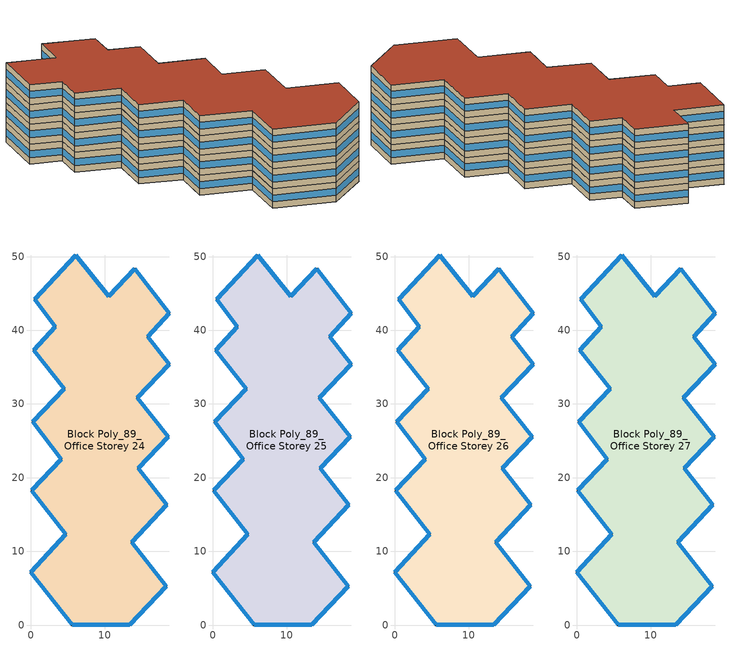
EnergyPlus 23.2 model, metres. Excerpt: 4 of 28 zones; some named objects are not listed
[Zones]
Block Poly_89_Office Storey 24
 floor to Block Poly_89_Office Storey 23 (HSCWZ_Public&Industrial_2005_FloorSlab): 14.08,48.34 18.76,42.29 15.86,39.11 18.76,35.41 14.41,30.81 18.63,25.55 14.57,21.28 18.41,16.35 13.68,11.2 18.36,5.26 13.43,0.01 5.62,0 0,7.17 4.74,12.32 0.15,18.26 4.11,22.53 0.27,27.57 4.52,32.05 0.4,37.32 3.3,40.5 0.49,44.19 6.1,50.22 10.6,44.61 z72
 wall outside (HSCWZ_Public&Industrial_2005_ExtWall): 0.49,44.19 3.3,40.5 0.4,37.32 4.52,32.05 0.27,27.57 4.11,22.53 0.15,18.26 4.74,12.32 0,7.17 5.62,0 13.43,0.01 18.36,5.26 13.68,11.2 18.41,16.35 14.57,21.28 18.63,25.55 14.41,30.81 18.76,35.41 15.86,39.11 18.76,42.29 14.08,48.34 10.6,44.61 6.1,50.22 0.49,44.19 z72:75
 window (HSCWZ_Public&Industrial_2005_Win): 0.5,44.19 3.3,40.5 / 3.3,40.5 0.4,37.32 / 0.4,37.32 4.52,32.06 / 4.52,32.05 0.27,27.57 / 0.27,27.56 4.11,22.53 / 4.11,22.52 0.15,18.26 / 0.15,18.25 4.73,12.32 / 4.73,12.32 0,7.17 / 0,7.17 5.62,0 / 5.62,0 13.43,0.01 / 13.43,0.01 18.36,5.26 / 18.36,5.27 13.68,11.2 / 13.68,11.2 18.41,16.35 / 18.41,16.35 14.57,21.28 / 14.57,21.28 18.63,25.55 / 18.63,25.55 14.42,30.81 / 14.42,30.82 18.76,35.41 / 18.76,35.41 15.86,39.11 / 15.86,39.11 18.76,42.28 / 18.76,42.29 14.08,48.33 / 14.07,48.33 10.6,44.61 / 10.59,44.62 6.1,50.21 / 6.1,50.21 0.5,44.2 z72.97:74.03
Block Poly_89_Office Storey 25
 floor to Block Poly_89_Office Storey 24 (HSCWZ_Public&Industrial_2005_FloorSlab): 14.08,48.34 18.76,42.29 15.86,39.11 18.76,35.41 14.41,30.81 18.63,25.55 14.57,21.28 18.41,16.35 13.68,11.2 18.36,5.26 13.43,0.01 5.62,0 0,7.17 4.74,12.32 0.15,18.26 4.11,22.53 0.27,27.57 4.52,32.05 0.4,37.32 3.3,40.5 0.49,44.19 6.1,50.22 10.6,44.61 z75
 wall outside (HSCWZ_Public&Industrial_2005_ExtWall): 0.49,44.19 3.3,40.5 0.4,37.32 4.52,32.05 0.27,27.57 4.11,22.53 0.15,18.26 4.74,12.32 0,7.17 5.62,0 13.43,0.01 18.36,5.26 13.68,11.2 18.41,16.35 14.57,21.28 18.63,25.55 14.41,30.81 18.76,35.41 15.86,39.11 18.76,42.29 14.08,48.34 10.6,44.61 6.1,50.22 0.49,44.19 z75:78
 window (HSCWZ_Public&Industrial_2005_Win): 0.5,44.19 3.3,40.5 / 3.3,40.5 0.4,37.32 / 0.4,37.32 4.52,32.06 / 4.52,32.05 0.27,27.57 / 0.27,27.56 4.11,22.53 / 4.11,22.52 0.15,18.26 / 0.15,18.25 4.73,12.32 / 4.73,12.32 0,7.17 / 0,7.17 5.62,0 / 5.62,0 13.43,0.01 / 13.43,0.01 18.36,5.26 / 18.36,5.27 13.68,11.2 / 13.68,11.2 18.41,16.35 / 18.41,16.35 14.57,21.28 / 14.57,21.28 18.63,25.55 / 18.63,25.55 14.42,30.81 / 14.42,30.82 18.76,35.41 / 18.76,35.41 15.86,39.11 / 15.86,39.11 18.76,42.28 / 18.76,42.29 14.08,48.33 / 14.07,48.33 10.6,44.61 / 10.59,44.62 6.1,50.21 / 6.1,50.21 0.5,44.2 z75.97:77.03
Block Poly_89_Office Storey 26
 floor to Block Poly_89_Office Storey 25 (HSCWZ_Public&Industrial_2005_FloorSlab): 14.08,48.34 18.76,42.29 15.86,39.11 18.76,35.41 14.41,30.81 18.63,25.55 14.57,21.28 18.41,16.35 13.68,11.2 18.36,5.26 13.43,0.01 5.62,0 0,7.17 4.74,12.32 0.15,18.26 4.11,22.53 0.27,27.57 4.52,32.05 0.4,37.32 3.3,40.5 0.49,44.19 6.1,50.22 10.6,44.61 z78
 wall outside (HSCWZ_Public&Industrial_2005_ExtWall): 0.49,44.19 3.3,40.5 0.4,37.32 4.52,32.05 0.27,27.57 4.11,22.53 0.15,18.26 4.74,12.32 0,7.17 5.62,0 13.43,0.01 18.36,5.26 13.68,11.2 18.41,16.35 14.57,21.28 18.63,25.55 14.41,30.81 18.76,35.41 15.86,39.11 18.76,42.29 14.08,48.34 10.6,44.61 6.1,50.22 0.49,44.19 z78:81
 window (HSCWZ_Public&Industrial_2005_Win): 0.5,44.19 3.3,40.5 / 3.3,40.5 0.4,37.32 / 0.4,37.32 4.52,32.06 / 4.52,32.05 0.27,27.57 / 0.27,27.56 4.11,22.53 / 4.11,22.52 0.15,18.26 / 0.15,18.25 4.73,12.32 / 4.73,12.32 0,7.17 / 0,7.17 5.62,0 / 5.62,0 13.43,0.01 / 13.43,0.01 18.36,5.26 / 18.36,5.27 13.68,11.2 / 13.68,11.2 18.41,16.35 / 18.41,16.35 14.57,21.28 / 14.57,21.28 18.63,25.55 / 18.63,25.55 14.42,30.81 / 14.42,30.82 18.76,35.41 / 18.76,35.41 15.86,39.11 / 15.86,39.11 18.76,42.28 / 18.76,42.29 14.08,48.33 / 14.07,48.33 10.6,44.61 / 10.59,44.62 6.1,50.21 / 6.1,50.21 0.5,44.2 z78.97:80.03
Block Poly_89_Office Storey 27
 floor to Block Poly_89_Office Storey 26 (HSCWZ_Public&Industrial_2005_FloorSlab): 14.08,48.34 18.76,42.29 15.86,39.11 18.76,35.41 14.41,30.81 18.63,25.55 14.57,21.28 18.41,16.35 13.68,11.2 18.36,5.26 13.43,0.01 5.62,0 0,7.17 4.74,12.32 0.15,18.26 4.11,22.53 0.27,27.57 4.52,32.05 0.4,37.32 3.3,40.5 0.49,44.19 6.1,50.22 10.6,44.61 z81
 wall outside (HSCWZ_Public&Industrial_2005_ExtWall): 0.49,44.19 3.3,40.5 0.4,37.32 4.52,32.05 0.27,27.57 4.11,22.53 0.15,18.26 4.74,12.32 0,7.17 5.62,0 13.43,0.01 18.36,5.26 13.68,11.2 18.41,16.35 14.57,21.28 18.63,25.55 14.41,30.81 18.76,35.41 15.86,39.11 18.76,42.29 14.08,48.34 10.6,44.61 6.1,50.22 0.49,44.19 z81:84
 window (HSCWZ_Public&Industrial_2005_Win): 0.5,44.19 3.3,40.5 / 3.3,40.5 0.4,37.32 / 0.4,37.32 4.52,32.06 / 4.52,32.05 0.27,27.57 / 0.27,27.56 4.11,22.53 / 4.11,22.52 0.15,18.26 / 0.15,18.25 4.73,12.32 / 4.73,12.32 0,7.17 / 0,7.17 5.62,0 / 5.62,0 13.43,0.01 / 13.43,0.01 18.36,5.26 / 18.36,5.27 13.68,11.2 / 13.68,11.2 18.41,16.35 / 18.41,16.35 14.57,21.28 / 14.57,21.28 18.63,25.55 / 18.63,25.55 14.42,30.81 / 14.42,30.82 18.76,35.41 / 18.76,35.41 15.86,39.11 / 15.86,39.11 18.76,42.28 / 18.76,42.29 14.08,48.33 / 14.07,48.33 10.6,44.61 / 10.59,44.62 6.1,50.21 / 6.1,50.21 0.5,44.2 z81.97:83.03
 roof outside (HSCWZ_Public&Industrial_2005_Roof): 18.36,5.26 13.68,11.2 18.41,16.35 14.57,21.28 18.63,25.55 14.41,30.81 18.76,35.41 15.86,39.11 18.76,42.29 14.08,48.34 10.6,44.61 6.1,50.22 0.49,44.19 3.3,40.5 0.4,37.32 4.52,32.05 0.27,27.57 4.11,22.53 0.15,18.26 4.74,12.32 0,7.17 5.62,0 13.43,0.01 z84
[BUILDING]
shang4hai3shi4_Office_4_15_2005: North Axis=0; Terrain=City; Loads Convergence Tolerance Value=0.04; Temperature Convergence Tolerance Value=0.4; Solar Distribution=FullExterior; Maximum Number of Warmup Days=25; Minimum Number of Warmup Days=1
[MATERIAL] Thermal Absorptance=0.9; Solar Absorptance=0.7; Visible Absorptance=0.7
Name | Roughness | Thickness | Conductivity | Density | Specific Heat
Concrete | MediumRough | 0.1 | 1.7 | 2240 | 900
Brick | MediumRough | 0.1 | 0.72 | 1920 | 840
Tile | Smooth | 0.02 | 1.3 | 2200 | 900
AsphaltFelt | Smooth | 0.01 | 0.2 | 960 | 1000
Insulation 0.011 | Rough | 0.011 | 0.04 | 40 | 1500
Insulation 0.021 | Rough | 0.021 | 0.04 | 40 | 1500
Insulation 0.022 | Rough | 0.022 | 0.04 | 40 | 1500
[WINDOWMATERIAL:SIMPLEGLAZINGSYSTEM]
HSCWZ_Public&Industrial_2005_Win_material: UFactor=3.175; Solar Heat Gain Coefficient=0.485
[CONSTRUCTION]
HSCWZ_Public&Industrial_2005_FloorSlab: Tile, Concrete, Insulation 0.021, Concrete, Tile
HSCWZ_Public&Industrial_2005_Win: HSCWZ_Public&Industrial_2005_Win_material
HSCWZ_Public&Industrial_2005_Roof: AsphaltFelt, Concrete, Insulation 0.022
HSCWZ_Public&Industrial_2005_ExtWall: Brick, Concrete, Insulation 0.011
[ZONE] Type=1; Multiplier=1; Ceiling Height=autocalculate; Volume=autocalculate; Floor Area=autocalculate; Part of Total Floor Area=Yes
Block Poly_89_Office Storey 24; Block Poly_89_Office Storey 25; Block Poly_89_Office Storey 26; Block Poly_89_Office Storey 27
[PEOPLE] Number of People Schedule=People_Schedule; Number of People Calculation Method=Area/Person; Floor Area per Person=17; Fraction Radiant=0.3; Sensible Heat Fraction=autocalculate; Activity Level Schedule=CN_GenericActivityLevel; Carbon Dioxide Generation Rate=3.82e-08; Enable ASHRAE 55 Comfort Warnings=No; Mean Radiant Temperature Calculation Type=ZoneAveraged; Clothing Insulation Calculation Method=ClothingInsulationSchedule; Cold Stress Temperature Threshold=15.56; Heat Stress Temperature Threshold=30
Name | Zone or ZoneList or Space or SpaceList
People_Block Poly_89_Office Storey 24 | Block Poly_89_Office Storey 24
People_Block Poly_89_Office Storey 25 | Block Poly_89_Office Storey 25
People_Block Poly_89_Office Storey 26 | Block Poly_89_Office Storey 26
People_Block Poly_89_Office Storey 27 | Block Poly_89_Office Storey 27
[LIGHTS] Schedule=Lights_Schedule; Design Level Calculation Method=Watts/Area; Watts per Zone Floor Area=11; Return Air Fraction=0; Fraction Radiant=0; Fraction Visible=0; Fraction Replaceable=1; EndUse Subcategory=General; Return Air Fraction Calculated from Plenum Temperature=No; Return Air Fraction Function of Plenum Temperature Coefficient 1=0; Return Air Fraction Function of Plenum Temperature Coefficient 2=0
Name | Zone or ZoneList or Space or SpaceList
Lights_Block Poly_89_Office Storey 24 | Block Poly_89_Office Storey 24
Lights_Block Poly_89_Office Storey 25 | Block Poly_89_Office Storey 25
Lights_Block Poly_89_Office Storey 26 | Block Poly_89_Office Storey 26
Lights_Block Poly_89_Office Storey 27 | Block Poly_89_Office Storey 27
[ELECTRICEQUIPMENT] Schedule=ElectricEquipment_Schedule; Design Level Calculation Method=Watts/Area; Watts per Zone Floor Area=10; Fraction Latent=0; Fraction Radiant=0; Fraction Lost=0; EndUse Subcategory=General
Name | Zone or ZoneList or Space or SpaceList
ElectricEquipment_Block Poly_89_Office Storey 24 | Block Poly_89_Office Storey 24
ElectricEquipment_Block Poly_89_Office Storey 25 | Block Poly_89_Office Storey 25
ElectricEquipment_Block Poly_89_Office Storey 26 | Block Poly_89_Office Storey 26
ElectricEquipment_Block Poly_89_Office Storey 27 | Block Poly_89_Office Storey 27
[ZONEINFILTRATION:DESIGNFLOWRATE] Schedule=AirEx_ConditionedTime_Schedule; Design Flow Rate Calculation Method=AirChanges/Hour; Air Changes per Hour=1; Constant Term Coefficient=1; Temperature Term Coefficient=0; Velocity Term Coefficient=0; Velocity Squared Term Coefficient=0
Name | Zone or ZoneList or Space or SpaceList
Infil 25 | Block Poly_89_Office Storey 24
Infil 26 | Block Poly_89_Office Storey 25
Infil 27 | Block Poly_89_Office Storey 26
Infil 28 | Block Poly_89_Office Storey 27
[HVACTEMPLATE:ZONE:IDEALLOADSAIRSYSTEM] Template Thermostat=HVACTemp; System Availability Schedule=HVAC_ConditionedTime_Schedule; Maximum Heating Supply Air Temperature=50; Minimum Cooling Supply Air Temperature=13; Maximum Heating Supply Air Humidity Ratio=0.0156; Minimum Cooling Supply Air Humidity Ratio=0.0077; Heating Limit=NoLimit; Cooling Limit=NoLimit; Heating Availability Schedule=Heating_Period_Schedule; Cooling Availability Schedule=Cooling_Period_Schedule; Dehumidification Control Type=ConstantSensibleHeatRatio; Cooling Sensible Heat Ratio=0.7; Dehumidification Setpoint=60; Humidification Control Type=None; Humidification Setpoint=30; Outdoor Air Method=None; Outdoor Air Flow Rate per Person=0.00944; Outdoor Air Flow Rate per Zone Floor Area=0; Outdoor Air Flow Rate per Zone=0; Demand Controlled Ventilation Type=None; Outdoor Air Economizer Type=NoEconomizer; Heat Recovery Type=None; Sensible Heat Recovery Effectiveness=0.7; Latent Heat Recovery Effectiveness=0.65
Block Poly_89_Office Storey 24; Block Poly_89_Office Storey 25; Block Poly_89_Office Storey 26; Block Poly_89_Office Storey 27
[SCHEDULE:COMPACT]
People_Schedule; Lights_Schedule: Through: 12/31, For: Weekdays, Until: 07:00, 0, Until: 08:00, 0.1, Until: 09:00, 0.5, Until: 12:00, 0.95, Until: 14:00, 0.8, Until: 18:00, 0.95, Until: 20:00, 0.3, Until: 24:00, 0, For: AllOtherDays, Until: 24:00, 0
ElectricEquipment_Schedule: Through: 12/31, For: Weekdays, Until: 07:00, 0, Until: 08:00, 0.1, Until: 09:00, 0.5, Until: 12:00, 0.95, Until: 14:00, 0.5, Until: 18:00, 0.95, Until: 20:00, 0.3, Until: 24:00, 0, For: AllOtherDays, Until: 24:00, 0
Heating_Period_Schedule: Through: 04/15, For: AllDays, Until: 24:00, 1, Through: 11/01, For: AllDays, Until: 24:00, 0, Through: 12/31, For: AllDays, Until: 24:00, 1
Cooling_Period_Schedule: Through: 04/15, For: AllDays, Until: 24:00, 0, Through: 10/31, For: AllDays, Until: 24:00, 1, Through: 12/31, For: AllDays, Until: 24:00, 0
HVAC_ConditionedTime_Schedule: Through: 12/31, For: Weekdays, Until: 08:00, 0, Until: 18:00, 1, Until: 24:00, 0, For: AllOtherDays, Until: 24:00, 0
AirEx_ConditionedTime_Schedule: Through: 12/31, For: Weekdays, Until: 07:00, 0, Until: 20:00, 1.5, Until: 24:00, 0, For: AllOtherDays, Until: 24:00, 0
CN_GenericActivityLevel: Through: 12/31, For: Weekdays, Until: 08:00, 80, Until: 18:00, 120, Until: 24:00, 80, For: AllOtherDays, Until: 24:00, 80
